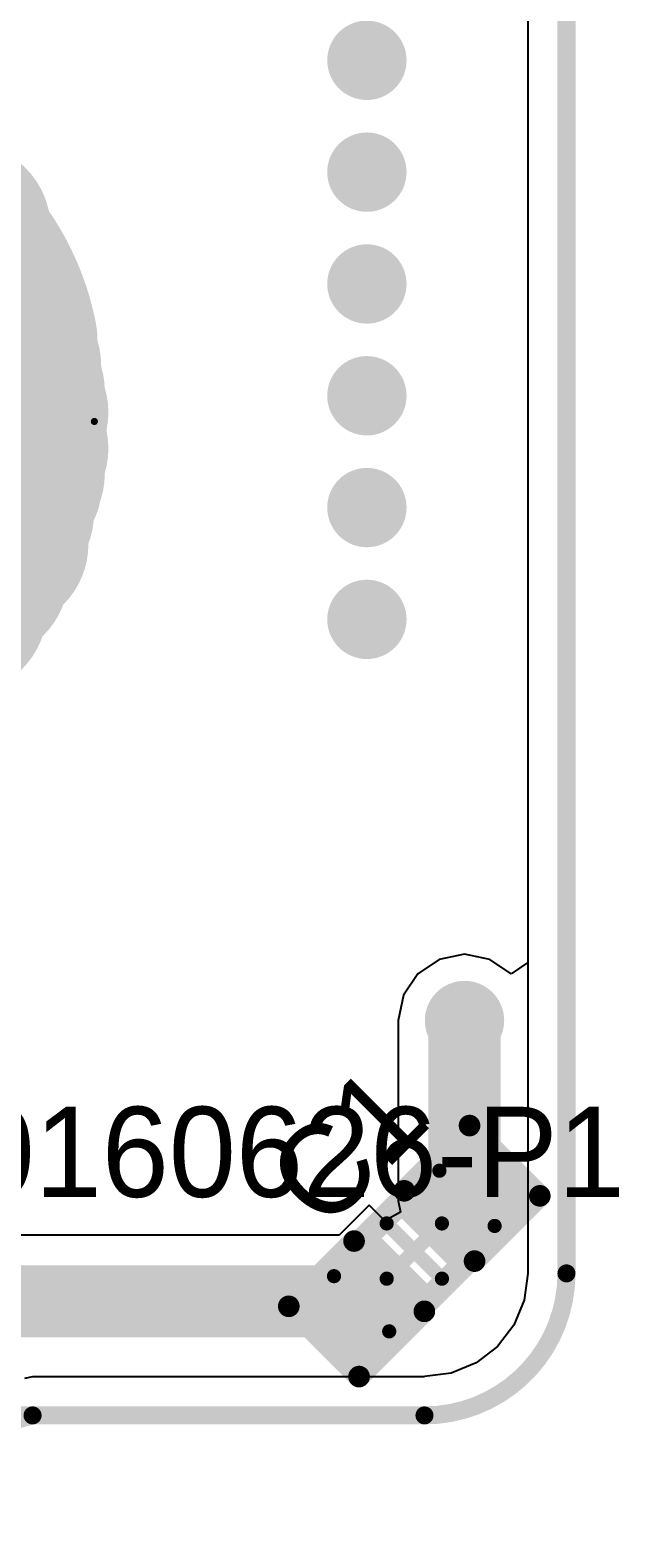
# Model space of a CAD drawing. Extents: x 93.4 to 105.8, y 174.9 to 200.
# Drawn here: x 101.7 to 105.84, y 184.07 to 194.68 of the extents above; entities that cross this region are included whole.
import ezdxf

# ---------------------------------------------------------------- set-up
doc = ezdxf.new("R2010")
doc.units = 0
doc.layers.get('0').update_dxf_attribs({"linetype": 'CONTINUOUS'})
for name, color, linetype in [('BOTTOMLAYER', 5, 'CONTINUOUS'), ('KEEPOUTLAYER', 6, 'CONTINUOUS'), ('MECHANICAL13', 56, 'CONTINUOUS'), ('MECHANICAL15', 56, 'CONTINUOUS'), ('MULTILAYER', 9, 'CONTINUOUS'), ('TOPLAYER', 1, 'CONTINUOUS'), ('TOPOVERLAY', 2, 'CONTINUOUS'), ('TOPPASTE', 8, 'CONTINUOUS'), ('TOPSOLDER', 216, 'CONTINUOUS'), ('VIAHOLELAYER', 16, 'CONTINUOUS')]:
    doc.layers.add(name, color=color, linetype=linetype)

# ---------------------------------------------------------------- blocks, each defined once
blk = doc.blocks.new('0402C_1')
at = {"layer": 'MECHANICAL13', "const_width": 0.1}
for points in [[(-0.525, 0.275003), (-0.525, -0.274998)], [(-0.525, 0.275003), (0.525, 0.275003)], [(0.525, 0.275003), (0.525, -0.274998)], [(-0.525, -0.274998), (0.525, -0.274998)]]:
    blk.add_lwpolyline(points, dxfattribs=at)
at = {"layer": 'MECHANICAL13', "const_width": 0.05}
for points in [[(-0.549999, 0.275003, 1), (-0.500002, 0.275003, 1)], [(-0.549999, 0.275003, 1), (-0.500002, 0.275003, 1)], [(0.500002, 0.275003, 1), (0.549999, 0.275003, 1)], [(0.500002, 0.275003, 1), (0.549999, 0.275003, 1)], [(-0.549999, -0.274998, 1), (-0.500002, -0.274998, 1)], [(-0.549999, -0.274998, 1), (-0.500002, -0.274998, 1)], [(0.500002, -0.274998, 1), (0.549999, -0.274998, 1)], [(0.500002, -0.274998, 1), (0.549999, -0.274998, 1)]]:
    blk.add_lwpolyline(points, format="xyb", close=True, dxfattribs=at)
at = {"layer": 'MECHANICAL15', "const_width": 0.1}
for points in [[(-0.900001, 0.350002), (0.900001, 0.350002)], [(-0.900001, 0.350002), (-0.899998, -0.349997)], [(0, 0.275003), (0, -0.274998)], [(0.900001, 0.350002), (0.900001, -0.349997)], [(-0.274998, 0.000003), (0.275001, 0.000003)], [(-0.899998, -0.349997), (0.900001, -0.349997)]]:
    blk.add_lwpolyline(points, dxfattribs=at)
at = {"layer": 'MECHANICAL15', "const_width": 0.05}
for points in [[(-0.924999, 0.350002, 1), (-0.875002, 0.350002, 1)], [(-0.924999, 0.350002, 1), (-0.875002, 0.350002, 1)], [(-0.024999, 0.275003, 1), (0.024999, 0.275003, 1)], [(0.875002, 0.350002, 1), (0.924999, 0.350002, 1)], [(0.875002, 0.350002, 1), (0.924999, 0.350002, 1)], [(-0.299997, 0.000003, 1), (-0.249999, 0.000003, 1)], [(0.250002, 0.000003, 1), (0.299999, 0.000003, 1)], [(-0.924997, -0.349997, 1), (-0.875, -0.349997, 1)], [(-0.924997, -0.349997, 1), (-0.875, -0.349997, 1)], [(-0.024999, -0.274998, 1), (0.024999, -0.274998, 1)], [(0.875002, -0.349997, 1), (0.924999, -0.349997, 1)], [(0.875002, -0.349997, 1), (0.924999, -0.349997, 1)]]:
    blk.add_lwpolyline(points, format="xyb", close=True, dxfattribs=at)
at = {"layer": 'TOPLAYER'}
for points in [[(-0.2, -0.249997), (-0.2, 0.250002), (-0.799998, -0.249997), (-0.799998, 0.250002)], [(0.800001, -0.249997), (0.800001, 0.250002), (0.200002, -0.249997), (0.200002, 0.250002)]]:
    blk.add_solid(points, dxfattribs=at)
at = {"layer": 'TOPOVERLAY', "const_width": 0.1524}
for points in [[(-0.900082, 0.349918), (-0.250083, 0.349921)], [(-0.900082, 0.349918), (-0.900082, -0.350078)], [(0.249916, 0.349921), (0.899917, 0.349918)], [(0.899917, 0.349918), (0.899917, -0.350078)], [(-0.900082, -0.350078), (-0.250083, -0.350078)], [(0.249916, -0.350078), (0.899917, -0.350078)]]:
    blk.add_lwpolyline(points, dxfattribs=at)
at = {"layer": 'TOPOVERLAY', "const_width": 0.0762}
for points in [[(-0.938182, 0.349918, 1), (-0.861982, 0.349918, 1)], [(-0.938182, 0.349918, 1), (-0.861982, 0.349918, 1)], [(-0.288183, 0.349921, 1), (-0.211983, 0.349921, 1)], [(0.211816, 0.349921, 1), (0.288016, 0.349921, 1)], [(0.861817, 0.349918, 1), (0.938017, 0.349918, 1)], [(0.861817, 0.349918, 1), (0.938017, 0.349918, 1)], [(-0.938182, -0.350078, 1), (-0.861982, -0.350078, 1)], [(-0.938182, -0.350078, 1), (-0.861982, -0.350078, 1)], [(-0.288183, -0.350078, 1), (-0.211983, -0.350078, 1)], [(0.211816, -0.350078, 1), (0.288016, -0.350078, 1)], [(0.861817, -0.350078, 1), (0.938017, -0.350078, 1)], [(0.861817, -0.350078, 1), (0.938017, -0.350078, 1)]]:
    blk.add_lwpolyline(points, format="xyb", close=True, dxfattribs=at)
at = {"layer": 'TOPPASTE'}
for points in [[(-0.2, -0.249997), (-0.2, 0.250002), (-0.799998, -0.249997), (-0.799998, 0.250002)], [(0.800001, -0.249997), (0.800001, 0.250002), (0.200002, -0.249997), (0.200002, 0.250002)]]:
    blk.add_solid(points, dxfattribs=at)
at = {"layer": 'TOPSOLDER'}
for points in [[(-0.0984, -0.351597), (-0.0984, 0.351602), (-0.901598, -0.351597), (-0.901598, 0.351602)], [(0.901601, -0.351597), (0.901601, 0.351602), (0.098402, -0.351597), (0.098402, 0.351602)]]:
    blk.add_solid(points, dxfattribs=at)
blk = doc.blocks.new('5MM_GUOZHAIPIAN_2')
at = {"layer": 'TOPLAYER'}
for points, const_width in [([(1.515999, 1.358201, 1), (2.015998, 1.358201, 1)], 0.499999), ([(1.538732, 1.235367, 1), (2.038731, 1.235367, 1)], 0.499999), ([(1.555013, 1.214895, 1), (2.055012, 1.214895, 1)], 0.499999), ([(1.570965, 1.194117, 1), (2.070964, 1.194117, 1)], 0.499999), ([(1.586535, 1.173086, 1), (2.086534, 1.173086, 1)], 0.499999), ([(1.601724, 1.15175, 1), (2.101723, 1.15175, 1)], 0.499999), ([(1.616558, 1.130186, 1), (2.116557, 1.130186, 1)], 0.499999), ([(1.63101, 1.108342, 1), (2.131009, 1.108342, 1)], 0.499999), ([(1.645082, 1.086269, 1), (2.145081, 1.086269, 1)], 0.499999), ([(1.658747, 1.063968, 1), (2.158746, 1.063968, 1)], 0.499999), ([(1.672031, 1.041413, 1), (2.17203, 1.041413, 1)], 0.499999), ([(1.684934, 1.018603, 1), (2.184933, 1.018603, 1)], 0.499999), ([(1.697406, 0.995616, 1), (2.197405, 0.995616, 1)], 0.499999), ([(1.709496, 0.972375, 1), (2.209495, 0.972375, 1)], 0.499999), ([(1.72118, 0.948957, 1), (2.221179, 0.948957, 1)], 0.499999), ([(1.732458, 0.925335, 1), (2.232457, 0.925335, 1)], 0.499999), ([(1.743304, 0.901509, 1), (2.243303, 0.901509, 1)], 0.499999), ([(1.753743, 0.877506, 1), (2.253742, 0.877506, 1)], 0.499999), ([(1.763776, 0.8533, 1), (2.263775, 0.8533, 1)], 0.499999), ([(1.773377, 0.828942, 1), (2.273376, 0.828942, 1)], 0.499999), ([(1.782547, 0.804431, 1), (2.282546, 0.804431, 1)], 0.499999), ([(1.791284, 0.779767, 1), (2.291283, 0.779767, 1)], 0.499999), ([(1.79959, 0.754926, 1), (2.299589, 0.754926, 1)], 0.499999), ([(1.807464, 0.729958, 1), (2.307463, 0.729958, 1)], 0.499999), ([(1.814881, 0.704863, 1), (2.31488, 0.704863, 1)], 0.499999), ([(1.821891, 0.67964, 1), (2.32189, 0.67964, 1)], 0.499999), ([(1.828444, 0.654291, 1), (2.328443, 0.654291, 1)], 0.499999), ([(1.834566, 0.62884, 1), (2.334565, 0.62884, 1)], 0.499999), ([(1.84023, 0.603263, 1), (2.340229, 0.603263, 1)], 0.499999), ([(1.845437, 0.577609, 1), (2.345436, 0.577609, 1)], 0.499999), ([(1.871599, 0.393002, 1), (2.371598, 0.393002, 1)], 0.499999), ([(1.896999, 0.215201, 1), (2.396998, 0.215201, 1)], 0.499999), ([(1.922399, 0.062801, 1), (2.422398, 0.062801, 1)], 0.499999), ([(1.946999, 0.215201, 1), (2.346998, 0.215201, 1)], 0.399999), ([(1.922399, -0.191198, 1), (2.422398, -0.191198, 1)], 0.499999), ([(1.896999, -0.368999, 1), (2.396998, -0.368999, 1)], 0.499999), ([(2.023199, -0.470598, 1), (2.423198, -0.470598, 1)], 0.399999), ([(1.820799, -0.648398, 1), (2.320798, -0.648398, 1)], 0.499999), ([(1.719199, -0.902398, 1), (2.219198, -0.902398, 1)], 0.499999), ([(1.781658, -0.864883, 1), (2.281657, -0.864883, 1)], 0.499999), ([(1.642999, -1.080198, 1), (2.142998, -1.080198, 1)], 0.499999), ([(1.49098, -1.318628, 1), (1.990979, -1.318628, 1)], 0.499999)]:
    blk.add_lwpolyline(points, format="xyb", close=True, dxfattribs=dict(at, const_width=const_width))
at = {"layer": 'TOPOVERLAY'}
for points, const_width in [([(2.675293, -0.000699, 1), (-2.724696, -0.000699, 1)], 0.049987), ([(2.662796, -0.000699, 1), (2.68779, -0.000699, 1)], 0.024994)]:
    blk.add_lwpolyline(points, format="xyb", close=True, dxfattribs=dict(at, const_width=const_width))
at = {"layer": 'TOPPASTE'}
for points, const_width in [([(1.515999, 1.358201, 1), (2.015998, 1.358201, 1)], 0.499999), ([(1.538732, 1.235367, 1), (2.038731, 1.235367, 1)], 0.499999), ([(1.555013, 1.214895, 1), (2.055012, 1.214895, 1)], 0.499999), ([(1.570965, 1.194117, 1), (2.070964, 1.194117, 1)], 0.499999), ([(1.586535, 1.173086, 1), (2.086534, 1.173086, 1)], 0.499999), ([(1.601724, 1.15175, 1), (2.101723, 1.15175, 1)], 0.499999), ([(1.616558, 1.130186, 1), (2.116557, 1.130186, 1)], 0.499999), ([(1.63101, 1.108342, 1), (2.131009, 1.108342, 1)], 0.499999), ([(1.645082, 1.086269, 1), (2.145081, 1.086269, 1)], 0.499999), ([(1.658747, 1.063968, 1), (2.158746, 1.063968, 1)], 0.499999), ([(1.672031, 1.041413, 1), (2.17203, 1.041413, 1)], 0.499999), ([(1.684934, 1.018603, 1), (2.184933, 1.018603, 1)], 0.499999), ([(1.697406, 0.995616, 1), (2.197405, 0.995616, 1)], 0.499999), ([(1.709496, 0.972375, 1), (2.209495, 0.972375, 1)], 0.499999), ([(1.72118, 0.948957, 1), (2.221179, 0.948957, 1)], 0.499999), ([(1.732458, 0.925335, 1), (2.232457, 0.925335, 1)], 0.499999), ([(1.743304, 0.901509, 1), (2.243303, 0.901509, 1)], 0.499999), ([(1.753743, 0.877506, 1), (2.253742, 0.877506, 1)], 0.499999), ([(1.763776, 0.8533, 1), (2.263775, 0.8533, 1)], 0.499999), ([(1.773377, 0.828942, 1), (2.273376, 0.828942, 1)], 0.499999), ([(1.782547, 0.804431, 1), (2.282546, 0.804431, 1)], 0.499999), ([(1.791284, 0.779767, 1), (2.291283, 0.779767, 1)], 0.499999), ([(1.79959, 0.754926, 1), (2.299589, 0.754926, 1)], 0.499999), ([(1.807464, 0.729958, 1), (2.307463, 0.729958, 1)], 0.499999), ([(1.814881, 0.704863, 1), (2.31488, 0.704863, 1)], 0.499999), ([(1.821891, 0.67964, 1), (2.32189, 0.67964, 1)], 0.499999), ([(1.828444, 0.654291, 1), (2.328443, 0.654291, 1)], 0.499999), ([(1.834566, 0.62884, 1), (2.334565, 0.62884, 1)], 0.499999), ([(1.84023, 0.603263, 1), (2.340229, 0.603263, 1)], 0.499999), ([(1.845437, 0.577609, 1), (2.345436, 0.577609, 1)], 0.499999), ([(1.871599, 0.393002, 1), (2.371598, 0.393002, 1)], 0.499999), ([(1.896999, 0.215201, 1), (2.396998, 0.215201, 1)], 0.499999), ([(1.922399, 0.062801, 1), (2.422398, 0.062801, 1)], 0.499999), ([(1.946999, 0.215201, 1), (2.346998, 0.215201, 1)], 0.399999), ([(1.922399, -0.191198, 1), (2.422398, -0.191198, 1)], 0.499999), ([(1.896999, -0.368999, 1), (2.396998, -0.368999, 1)], 0.499999), ([(2.023199, -0.470598, 1), (2.423198, -0.470598, 1)], 0.399999), ([(1.820799, -0.648398, 1), (2.320798, -0.648398, 1)], 0.499999), ([(1.719199, -0.902398, 1), (2.219198, -0.902398, 1)], 0.499999), ([(1.781658, -0.864883, 1), (2.281657, -0.864883, 1)], 0.499999), ([(1.642999, -1.080198, 1), (2.142998, -1.080198, 1)], 0.499999), ([(1.49098, -1.318628, 1), (1.990979, -1.318628, 1)], 0.499999)]:
    blk.add_lwpolyline(points, format="xyb", close=True, dxfattribs=dict(at, const_width=const_width))
at = {"layer": 'TOPSOLDER'}
for points, const_width in [([(1.376299, 1.320101, 1), (1.977898, 1.320101, 1)], 0.601599), ([(1.465199, 1.358201, 1), (2.066798, 1.358201, 1)], 0.601599), ([(1.487932, 1.235367, 1), (2.089531, 1.235367, 1)], 0.601599), ([(1.504213, 1.214895, 1), (2.105812, 1.214895, 1)], 0.601599), ([(1.520165, 1.194117, 1), (2.121764, 1.194117, 1)], 0.601599), ([(1.535735, 1.173086, 1), (2.137334, 1.173086, 1)], 0.601599), ([(1.550924, 1.15175, 1), (2.152523, 1.15175, 1)], 0.601599), ([(1.565758, 1.130186, 1), (2.167357, 1.130186, 1)], 0.601599), ([(1.58021, 1.108342, 1), (2.181809, 1.108342, 1)], 0.601599), ([(1.594282, 1.086269, 1), (2.195881, 1.086269, 1)], 0.601599), ([(1.607947, 1.063968, 1), (2.209546, 1.063968, 1)], 0.601599), ([(1.621231, 1.041413, 1), (2.22283, 1.041413, 1)], 0.601599), ([(1.634134, 1.018603, 1), (2.235733, 1.018603, 1)], 0.601599), ([(1.646606, 0.995616, 1), (2.248205, 0.995616, 1)], 0.601599), ([(1.658696, 0.972375, 1), (2.260295, 0.972375, 1)], 0.601599), ([(1.67038, 0.948957, 1), (2.271979, 0.948957, 1)], 0.601599), ([(1.681658, 0.925335, 1), (2.283257, 0.925335, 1)], 0.601599), ([(1.692504, 0.901509, 1), (2.294103, 0.901509, 1)], 0.601599), ([(1.702943, 0.877506, 1), (2.304542, 0.877506, 1)], 0.601599), ([(1.712976, 0.8533, 1), (2.314575, 0.8533, 1)], 0.601599), ([(1.722577, 0.828942, 1), (2.324176, 0.828942, 1)], 0.601599), ([(1.731747, 0.804431, 1), (2.333346, 0.804431, 1)], 0.601599), ([(1.740484, 0.779767, 1), (2.342083, 0.779767, 1)], 0.601599), ([(1.74879, 0.754926, 1), (2.350389, 0.754926, 1)], 0.601599), ([(1.756664, 0.729958, 1), (2.358263, 0.729958, 1)], 0.601599), ([(1.764081, 0.704863, 1), (2.36568, 0.704863, 1)], 0.601599), ([(1.771091, 0.67964, 1), (2.37269, 0.67964, 1)], 0.601599), ([(1.777644, 0.654291, 1), (2.379243, 0.654291, 1)], 0.601599), ([(1.783766, 0.62884, 1), (2.385365, 0.62884, 1)], 0.601599), ([(1.78943, 0.603263, 1), (2.391029, 0.603263, 1)], 0.601599), ([(1.794637, 0.577609, 1), (2.396236, 0.577609, 1)], 0.601599), ([(1.820799, 0.393002, 1), (2.422398, 0.393002, 1)], 0.601599), ([(1.846199, 0.215201, 1), (2.447798, 0.215201, 1)], 0.601599), ([(1.871599, 0.062801, 1), (2.473198, 0.062801, 1)], 0.601599), ([(1.896199, 0.215201, 1), (2.397798, 0.215201, 1)], 0.501599), ([(1.871599, -0.191198, 1), (2.473198, -0.191198, 1)], 0.601599), ([(1.846199, -0.368999, 1), (2.447798, -0.368999, 1)], 0.601599), ([(1.972399, -0.470598, 1), (2.473998, -0.470598, 1)], 0.501599), ([(1.769999, -0.648398, 1), (2.371598, -0.648398, 1)], 0.601599), ([(1.668399, -0.902398, 1), (2.269998, -0.902398, 1)], 0.601599), ([(1.730858, -0.864883, 1), (2.332457, -0.864883, 1)], 0.601599), ([(1.592199, -1.080198, 1), (2.193798, -1.080198, 1)], 0.601599), ([(1.420571, -1.335951, 1), (2.02217, -1.335951, 1)], 0.601599), ([(1.44018, -1.318628, 1), (2.041779, -1.318628, 1)], 0.601599), ([(1.380465, -1.369631, 1), (1.982064, -1.369631, 1)], 0.601599), ([(1.400683, -1.352969, 1), (2.002282, -1.352969, 1)], 0.601599)]:
    blk.add_lwpolyline(points, format="xyb", close=True, dxfattribs=dict(at, const_width=const_width))

msp = doc.modelspace()

# ---------------------------------------------------------------- linework, layer by layer
at = {"layer": 'BOTTOMLAYER'}
for p, q in [((105.203658, 198.928533), (105.203658, 185.928538)), ((105.202401, 185.928538), (105.177636, 185.740424)), ((105.203658, 185.928538), (105.202401, 185.928538)), ((105.177636, 185.740424), (105.105025, 185.565125)), ((105.105025, 185.565125), (104.989518, 185.414597)), ((104.989518, 185.414597), (104.838988, 185.299091)), ((104.838988, 185.299091), (104.663692, 185.22648)), ((101.715575, 185.200458), (101.657612, 185.188929)), ((104.475577, 185.200458), (101.715575, 185.200458)), ((104.663692, 185.22648), (104.475577, 185.201715)), ((104.475577, 185.201715), (104.475577, 185.200458))]:
    msp.add_line(p, q, dxfattribs=at)
at = {"layer": 'BOTTOMLAYER', "const_width": 0.2794}
for points in [[(103.930305, 194.471, 1), (104.209705, 194.471, 1)], [(103.930305, 193.6836, 1), (104.209705, 193.6836, 1)], [(103.930305, 192.8962, 1), (104.209705, 192.8962, 1)], [(103.930305, 192.1088, 1), (104.209705, 192.1088, 1)], [(103.930305, 191.3214, 1), (104.209705, 191.3214, 1)], [(103.930305, 190.534, 1), (104.209705, 190.534, 1)], [(104.617728, 187.709388, 1), (104.897128, 187.709388, 1)]]:
    msp.add_lwpolyline(points, format="xyb", close=True, dxfattribs=at)
at = {"layer": 'KEEPOUTLAYER', "const_width": 0.127}
for points in [[(105.475583, 185.928538), (105.475583, 198.928533)], [(101.715575, 184.928533), (104.475577, 184.928533)]]:
    msp.add_lwpolyline(points, dxfattribs=at)
for points in [[(105.475583, 185.928538, -0.414214), (104.475577, 184.928533)], [(100.736006, 183.388, -0.414214), (101.715575, 184.928533)]]:
    msp.add_lwpolyline(points, format="xyb", dxfattribs=at)
at = {"layer": 'KEEPOUTLAYER', "const_width": 0.0635}
for points in [[(105.443833, 185.928538, 1), (105.507333, 185.928538, 1)], [(105.443833, 185.928538, 1), (105.507333, 185.928538, 1)], [(101.683825, 184.928533, 1), (101.747325, 184.928533, 1)], [(101.683825, 184.928533, 1), (101.747325, 184.928533, 1)], [(104.443827, 184.928533, 1), (104.507327, 184.928533, 1)], [(104.443827, 184.928533, 1), (104.507327, 184.928533, 1)]]:
    msp.add_lwpolyline(points, format="xyb", close=True, dxfattribs=at)
at = {"layer": 'MULTILAYER', "const_width": 0.2794}
for points in [[(103.930305, 194.471, 1), (104.209705, 194.471, 1)], [(103.930305, 193.6836, 1), (104.209705, 193.6836, 1)], [(103.930305, 192.8962, 1), (104.209705, 192.8962, 1)], [(103.930305, 192.1088, 1), (104.209705, 192.1088, 1)], [(103.930305, 191.3214, 1), (104.209705, 191.3214, 1)], [(103.930305, 190.534, 1), (104.209705, 190.534, 1)], [(104.617728, 187.709388, 1), (104.897128, 187.709388, 1)]]:
    msp.add_lwpolyline(points, format="xyb", close=True, dxfattribs=at)
at = {"layer": 'TOPLAYER'}
for p, q in [((105.203658, 198.928533), (105.203658, 188.116926)), ((104.579039, 188.140061), (104.427807, 188.039009)), ((104.757428, 188.175544), (104.579039, 188.140061)), ((104.935818, 188.140061), (104.757428, 188.175544)), ((105.087047, 188.039009), (104.935818, 188.140061)), ((104.427807, 188.039009), (104.326756, 187.887778)), ((105.203658, 188.116926), (105.087047, 188.039009)), ((104.326756, 187.887778), (104.291272, 187.709388)), ((104.291272, 187.709388), (104.291272, 186.439391)), ((104.291272, 186.439391), (104.307302, 186.358807)), ((104.085674, 186.40856), (103.875556, 186.198441)), ((104.195296, 186.298939), (104.085674, 186.40856)), ((104.307302, 186.358807), (104.195296, 186.298939)), ((103.875556, 186.198441), (100.034847, 186.198441))]:
    msp.add_line(p, q, dxfattribs=at)
for points, const_width in [([(103.930305, 194.471, 1), (104.209705, 194.471, 1)], 0.2794), ([(103.930305, 193.6836, 1), (104.209705, 193.6836, 1)], 0.2794), ([(103.930305, 192.8962, 1), (104.209705, 192.8962, 1)], 0.2794), ([(103.930305, 192.1088, 1), (104.209705, 192.1088, 1)], 0.2794), ([(103.930305, 191.3214, 1), (104.209705, 191.3214, 1)], 0.2794), ([(103.930305, 190.534, 1), (104.209705, 190.534, 1)], 0.2794), ([(104.617728, 187.709388, 1), (104.897128, 187.709388, 1)], 0.2794), ([(104.630428, 187.709388, 1), (104.884428, 187.709388, 1)], 0.254), ([(104.630428, 186.439391, 1), (104.884428, 186.439391, 1)], 0.254), ([(103.92332, 185.732285, 1), (104.17732, 185.732285, 1)], 0.254)]:
    msp.add_lwpolyline(points, format="xyb", close=True, dxfattribs=dict(at, const_width=const_width))
at = {"layer": 'TOPLAYER', "const_width": 0.508}
for points in [[(104.757428, 186.439391), (104.757428, 187.709388)], [(100.014862, 185.732285), (104.05032, 185.732285)]]:
    msp.add_lwpolyline(points, dxfattribs=at)
at = {"layer": 'TOPOVERLAY', "const_width": 0.127}
msp.add_lwpolyline([(97.235711, 184.928533), (101.715575, 184.928533)], dxfattribs=at)
at = {"layer": 'TOPOVERLAY', "const_width": 0.0635}
msp.add_lwpolyline([(101.683825, 184.928533, 1), (101.747325, 184.928533, 1)], format="xyb", close=True, dxfattribs=at)
at = {"layer": 'VIAHOLELAYER', "const_width": 0.1524}
for points in [[(103.993805, 194.471, 1), (104.146205, 194.471, 1)], [(103.993805, 193.6836, 1), (104.146205, 193.6836, 1)], [(103.993805, 192.8962, 1), (104.146205, 192.8962, 1)], [(103.993805, 192.1088, 1), (104.146205, 192.1088, 1)], [(103.993805, 191.3214, 1), (104.146205, 191.3214, 1)], [(103.993805, 190.534, 1), (104.146205, 190.534, 1)], [(104.681228, 187.709388, 1), (104.833628, 187.709388, 1)]]:
    msp.add_lwpolyline(points, format="xyb", close=True, dxfattribs=at)

# ---------------------------------------------------------------- block references
msp.add_blockref('5MM_GUOZHAIPIAN_2', (99.475577, 191.928534))
at = {"rotation": 45}
msp.add_blockref('0402C_1', (104.403876, 186.085836), dxfattribs=at)

# ---------------------------------------------------------------- texts
at = {"layer": 'TOPOVERLAY'}
msp.add_text('C1', height=0.635, rotation=45, dxfattribs=at).set_placement((103.768876, 186.212836))
msp.add_text('11BRANSKB50A-20160626-P1', height=0.635, dxfattribs=at).set_placement((93.989876, 186.466836))

doc.saveas('drawing.dxf')
